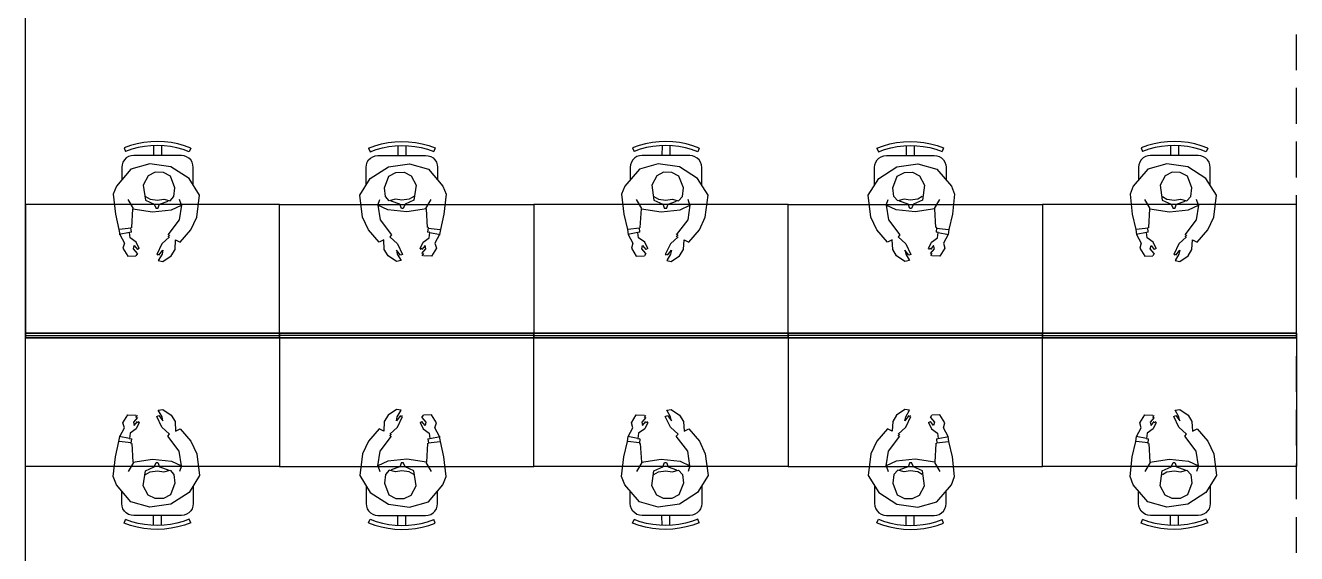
# Model space of a CAD drawing. Extents: x 0 to 23.4, y 0 to 16.5.
# Drawn here: x 5.708 to 7.807, y 10.83 to 11.703 of the extents above; entities that cross this region are included whole.
import ezdxf

# ---------------------------------------------------------------- set-up
doc = ezdxf.new("R2010")
doc.units = 0
doc.layers.get('0').update_dxf_attribs({"linetype": 'CONTINUOUS'})

msp = doc.modelspace()

# ---------------------------------------------------------------- linework, layer by layer
at = {"color": 0}
for points in [[(5.70779, 8.46924), (5.70779, 13.0227)], [(7.80746, 11.6288), (7.80746, 11.6878)], [(7.80746, 11.5402), (7.80746, 11.5992)], [(5.98101, 11.4998), (5.97043, 11.5037), (5.95953, 11.5067), (5.94846, 11.509), (5.93728, 11.5103), (5.926, 11.5108), (5.91471, 11.5105), (5.90349, 11.5093), (5.89242, 11.5072), (5.88151, 11.5043), (5.87082, 11.5006)], [(6.27447, 11.4998), (6.28504, 11.5037), (6.29596, 11.5067), (6.30701, 11.509), (6.31819, 11.5103), (6.32949, 11.5108), (6.34076, 11.5105), (6.352, 11.5093), (6.36307, 11.5072), (6.37397, 11.5043), (6.38465, 11.5006)], [(6.82086, 11.4998), (6.81028, 11.5037), (6.79937, 11.5067), (6.78831, 11.509), (6.77713, 11.5103), (6.76585, 11.5108), (6.75456, 11.5105), (6.74333, 11.5093), (6.73226, 11.5072), (6.72136, 11.5043), (6.71067, 11.5006)], [(7.11431, 11.4998), (7.12489, 11.5037), (7.13579, 11.5067), (7.14686, 11.509), (7.15804, 11.5103), (7.16932, 11.5108), (7.18061, 11.5105), (7.19185, 11.5093), (7.2029, 11.5072), (7.21382, 11.5043), (7.2245, 11.5006)], [(7.66069, 11.4998), (7.65013, 11.5037), (7.63926, 11.5067), (7.62819, 11.509), (7.61697, 11.5103), (7.60568, 11.5108), (7.5944, 11.5105), (7.58322, 11.5093), (7.5721, 11.5072), (7.56119, 11.5043), (7.55057, 11.5006)], [(7.80746, 11.4516), (7.80746, 11.5106)], [(5.88667, 11.4878), (5.88226, 11.4874), (5.8781, 11.4859), (5.87435, 11.4836), (5.87125, 11.4805), (5.86887, 11.4767), (5.8674, 11.4725), (5.86692, 11.4682)], [(5.87082, 11.5006), (5.87332, 11.4945)], [(5.97851, 11.4938), (5.96843, 11.4974), (5.95801, 11.5004), (5.94749, 11.5025), (5.93674, 11.5038), (5.926, 11.5043), (5.91521, 11.5039), (5.90451, 11.5028), (5.89388, 11.5008), (5.88346, 11.498), (5.87332, 11.4945)], [(5.96539, 11.4877), (5.88667, 11.4878)], [(5.91943, 11.5043), (5.91938, 11.4877)], [(5.93257, 11.5042), (5.93251, 11.4877)], [(5.98503, 11.4679), (5.98454, 11.4723), (5.98307, 11.4765), (5.98074, 11.4803), (5.97765, 11.4833), (5.9739, 11.4857), (5.96978, 11.4871), (5.96539, 11.4877)], [(5.98101, 11.4998), (5.97851, 11.4938)], [(6.27046, 11.4679), (6.27094, 11.4723), (6.2724, 11.4765), (6.27474, 11.4803), (6.27783, 11.4833), (6.28157, 11.4857), (6.28569, 11.4871), (6.2901, 11.4877)], [(6.27447, 11.4998), (6.27696, 11.4938)], [(6.27696, 11.4938), (6.28706, 11.4974), (6.29747, 11.5004), (6.308, 11.5025), (6.31874, 11.5038), (6.32949, 11.5043), (6.34028, 11.5039), (6.35097, 11.5028), (6.3616, 11.5008), (6.37201, 11.498), (6.38217, 11.4945)], [(6.2901, 11.4877), (6.36882, 11.4878)], [(6.32292, 11.5042), (6.32297, 11.4877)], [(6.33604, 11.5043), (6.3361, 11.4877)], [(6.36882, 11.4878), (6.37321, 11.4874), (6.37739, 11.4859), (6.38113, 11.4836), (6.38422, 11.4805), (6.38661, 11.4767), (6.38807, 11.4725), (6.38857, 11.4682)], [(6.38465, 11.5006), (6.38217, 11.4945)], [(6.72651, 11.4878), (6.72211, 11.4874), (6.71793, 11.4859), (6.71419, 11.4836), (6.7111, 11.4805), (6.70871, 11.4767), (6.70725, 11.4725), (6.70676, 11.4682)], [(6.71067, 11.5006), (6.71317, 11.4945)], [(6.81836, 11.4938), (6.80826, 11.4974), (6.79785, 11.5004), (6.78733, 11.5025), (6.77658, 11.5038), (6.76585, 11.5043), (6.75504, 11.5039), (6.74436, 11.5028), (6.73372, 11.5008), (6.72331, 11.498), (6.71317, 11.4945)], [(6.80524, 11.4877), (6.72651, 11.4878)], [(6.75928, 11.5043), (6.75922, 11.4877)], [(6.7724, 11.5042), (6.77235, 11.4877)], [(6.82487, 11.4679), (6.82438, 11.4723), (6.82292, 11.4765), (6.82058, 11.4803), (6.81749, 11.4833), (6.81375, 11.4857), (6.80963, 11.4871), (6.80524, 11.4877)], [(6.82086, 11.4998), (6.81836, 11.4938)], [(7.11029, 11.4679), (7.11079, 11.4723), (7.11225, 11.4765), (7.11458, 11.4803), (7.11768, 11.4833), (7.12142, 11.4857), (7.12554, 11.4871), (7.12993, 11.4877)], [(7.11431, 11.4998), (7.11681, 11.4938)], [(7.11681, 11.4938), (7.1269, 11.4974), (7.13732, 11.5004), (7.14789, 11.5025), (7.15858, 11.5038), (7.16932, 11.5043), (7.18012, 11.5039), (7.19081, 11.5028), (7.20144, 11.5008), (7.21186, 11.498), (7.222, 11.4945)], [(7.12993, 11.4877), (7.20865, 11.4878)], [(7.16276, 11.5042), (7.16282, 11.4877)], [(7.17589, 11.5043), (7.17594, 11.4877)], [(7.20865, 11.4878), (7.21306, 11.4874), (7.21724, 11.4859), (7.22097, 11.4836), (7.22407, 11.4805), (7.22646, 11.4767), (7.22792, 11.4725), (7.2284, 11.4682)], [(7.2245, 11.5006), (7.222, 11.4945)], [(7.56635, 11.4878), (7.56196, 11.4874), (7.55778, 11.4859), (7.55404, 11.4836), (7.55094, 11.4805), (7.54861, 11.4767), (7.54715, 11.4725), (7.5466, 11.4682)], [(7.55057, 11.5006), (7.553, 11.4945)], [(7.65826, 11.4938), (7.64811, 11.4974), (7.63775, 11.5004), (7.62717, 11.5025), (7.61649, 11.5038), (7.60568, 11.5043), (7.59489, 11.5039), (7.58421, 11.5028), (7.57363, 11.5008), (7.56315, 11.498), (7.553, 11.4945)], [(7.64507, 11.4877), (7.56635, 11.4878)], [(7.59913, 11.5043), (7.59907, 11.4877)], [(7.61225, 11.5042), (7.61219, 11.4877)], [(7.66471, 11.4679), (7.66422, 11.4723), (7.66282, 11.4765), (7.66043, 11.4803), (7.65733, 11.4833), (7.6536, 11.4857), (7.64947, 11.4871), (7.64507, 11.4877)], [(7.66069, 11.4998), (7.65826, 11.4938)], [(5.88194, 11.4652), (5.85801, 11.4372)], [(5.86692, 11.4682), (5.86686, 11.4476)], [(5.91319, 11.4738), (5.88194, 11.4652)], [(5.94819, 11.469), (5.91319, 11.4738)], [(5.97814, 11.4499), (5.94819, 11.469)], [(5.98497, 11.439), (5.98503, 11.4679)], [(6.27051, 11.439), (6.27046, 11.4679)], [(6.27735, 11.4499), (6.30729, 11.469)], [(6.30729, 11.469), (6.34229, 11.4738)], [(6.34229, 11.4738), (6.37354, 11.4652)], [(6.37354, 11.4652), (6.39746, 11.4372)], [(6.38857, 11.4682), (6.38861, 11.4476)], [(6.72185, 11.4652), (6.69786, 11.4372)], [(6.70676, 11.4682), (6.70671, 11.4476)], [(6.75304, 11.4738), (6.72185, 11.4652)], [(6.78803, 11.469), (6.75304, 11.4738)], [(6.81799, 11.4499), (6.78803, 11.469)], [(6.82482, 11.439), (6.82487, 11.4679)], [(7.11035, 11.439), (7.11029, 11.4679)], [(7.11719, 11.4499), (7.14714, 11.469)], [(7.14714, 11.469), (7.18212, 11.4738)], [(7.18212, 11.4738), (7.21337, 11.4652)], [(7.21337, 11.4652), (7.23731, 11.4372)], [(7.2284, 11.4682), (7.22846, 11.4476)], [(7.56168, 11.4652), (7.53771, 11.4372)], [(7.5466, 11.4682), (7.54656, 11.4476)], [(7.59289, 11.4738), (7.56168, 11.4652)], [(7.62787, 11.469), (7.59289, 11.4738)], [(7.65782, 11.4499), (7.62787, 11.469)], [(7.66465, 11.439), (7.66471, 11.4679)], [(5.91075, 11.4542), (5.9024, 11.4388)], [(5.92215, 11.4599), (5.91075, 11.4542)], [(5.9356, 11.4598), (5.92215, 11.4599)], [(5.94749, 11.4536), (5.9356, 11.4598)], [(5.95469, 11.4345), (5.94749, 11.4536)], [(5.99556, 11.422), (5.97814, 11.4499)], [(6.25993, 11.422), (6.27735, 11.4499)], [(6.30078, 11.4345), (6.308, 11.4536)], [(6.308, 11.4536), (6.31988, 11.4598)], [(6.31988, 11.4598), (6.33333, 11.4599)], [(6.33333, 11.4599), (6.34472, 11.4542)], [(6.34472, 11.4542), (6.35308, 11.4388)], [(6.7506, 11.4542), (6.74224, 11.4388)], [(6.76199, 11.4599), (6.7506, 11.4542)], [(6.77544, 11.4598), (6.76199, 11.4599)], [(6.78733, 11.4536), (6.77544, 11.4598)], [(6.79454, 11.4345), (6.78733, 11.4536)], [(6.83539, 11.422), (6.81799, 11.4499)], [(7.09978, 11.422), (7.11719, 11.4499)], [(7.14068, 11.4345), (7.14785, 11.4536)], [(7.14785, 11.4536), (7.15972, 11.4598)], [(7.15972, 11.4598), (7.17318, 11.4599)], [(7.17318, 11.4599), (7.18457, 11.4542)], [(7.18457, 11.4542), (7.19293, 11.4388)], [(7.59044, 11.4542), (7.58214, 11.4388)], [(7.60183, 11.4599), (7.59044, 11.4542)], [(7.61529, 11.4598), (7.60183, 11.4599)], [(7.62717, 11.4536), (7.61529, 11.4598)], [(7.63439, 11.4345), (7.62717, 11.4536)], [(7.67529, 11.422), (7.65782, 11.4499)], [(5.85801, 11.4372), (5.85275, 11.4236)], [(5.85275, 11.4236), (5.85633, 11.3909)], [(5.9024, 11.4388), (5.90597, 11.4139)], [(5.95307, 11.4199), (5.95469, 11.4345)], [(6.3024, 11.4199), (6.30078, 11.4345)], [(6.35308, 11.4388), (6.3495, 11.4139)], [(6.39746, 11.4372), (6.40272, 11.4236)], [(6.40272, 11.4236), (6.39914, 11.3909)], [(6.69786, 11.4372), (6.6926, 11.4236)], [(6.6926, 11.4236), (6.69618, 11.3909)], [(6.74224, 11.4388), (6.74582, 11.4139)], [(6.79292, 11.4199), (6.79454, 11.4345)], [(7.14225, 11.4199), (7.14068, 11.4345)], [(7.19293, 11.4388), (7.18935, 11.4139)], [(7.23731, 11.4372), (7.24262, 11.4236)], [(7.24262, 11.4236), (7.23899, 11.3909)], [(7.53771, 11.4372), (7.53244, 11.4236)], [(7.53244, 11.4236), (7.53603, 11.3909)], [(7.58214, 11.4388), (7.58567, 11.4139)], [(7.63276, 11.4199), (7.63439, 11.4345)], [(6.12771, 11.407), (5.70779, 11.407)], [(5.70779, 11.407), (5.70779, 11.1904)], [(5.88607, 11.4), (5.87733, 11.4148)], [(5.90597, 11.4139), (5.92063, 11.4071)], [(5.90603, 11.4199), (5.91363, 11.4158)], [(5.91363, 11.4158), (5.92594, 11.4141)], [(5.92063, 11.4071), (5.92383, 11.4001)], [(5.92594, 11.4141), (5.93619, 11.4154)], [(5.92665, 11.4004), (5.92936, 11.4074)], [(5.92936, 11.4074), (5.94358, 11.4125)], [(5.93619, 11.4154), (5.94661, 11.4128)], [(5.94661, 11.4128), (5.95307, 11.4199)], [(5.94933, 11.3981), (5.96556, 11.4058)], [(5.96556, 11.4058), (5.96197, 11.3814)], [(5.96556, 11.4058), (5.9624, 11.415)], [(5.99089, 11.3858), (5.99556, 11.422)], [(6.12771, 11.1904), (6.12771, 11.407)], [(6.12771, 11.407), (6.54769, 11.407)], [(6.12771, 11.1904), (6.12771, 11.407)], [(6.2646, 11.3858), (6.25993, 11.422)], [(6.28993, 11.4058), (6.29308, 11.415)], [(6.28993, 11.4058), (6.29351, 11.3814)], [(6.30615, 11.3981), (6.28993, 11.4058)], [(6.30886, 11.4128), (6.3024, 11.4199)], [(6.31928, 11.4154), (6.30886, 11.4128)], [(6.32611, 11.4074), (6.3119, 11.4125)], [(6.32954, 11.4141), (6.31928, 11.4154)], [(6.32878, 11.4004), (6.32611, 11.4074)], [(6.34185, 11.4158), (6.32954, 11.4141)], [(6.33485, 11.4071), (6.33165, 11.4001)], [(6.3495, 11.4139), (6.33485, 11.4071)], [(6.34944, 11.4199), (6.34185, 11.4158)], [(6.36942, 11.4), (6.37815, 11.4148)], [(6.54769, 11.407), (6.54769, 11.1904)], [(6.96761, 11.407), (6.54769, 11.407)], [(6.54769, 11.407), (6.54769, 11.1904)], [(6.72592, 11.4), (6.71718, 11.4148)], [(6.74582, 11.4139), (6.76047, 11.4071)], [(6.74588, 11.4199), (6.75347, 11.4158)], [(6.75347, 11.4158), (6.76579, 11.4141)], [(6.76047, 11.4071), (6.76367, 11.4001)], [(6.76579, 11.4141), (6.77604, 11.4154)], [(6.76654, 11.4004), (6.76921, 11.4074)], [(6.76921, 11.4074), (6.78342, 11.4125)], [(6.77604, 11.4154), (6.78646, 11.4128)], [(6.78646, 11.4128), (6.79292, 11.4199)], [(6.78917, 11.3981), (6.80539, 11.4058)], [(6.80539, 11.4058), (6.80181, 11.3814)], [(6.80539, 11.4058), (6.80225, 11.415)], [(6.83074, 11.3858), (6.83539, 11.422)], [(6.96761, 11.1904), (6.96761, 11.407)], [(6.96761, 11.407), (7.38753, 11.407)], [(6.96761, 11.1904), (6.96761, 11.407)], [(7.10449, 11.3858), (7.09978, 11.422)], [(7.12978, 11.4058), (7.13292, 11.415)], [(7.12978, 11.4058), (7.13336, 11.3814)], [(7.146, 11.3981), (7.12978, 11.4058)], [(7.14871, 11.4128), (7.14225, 11.4199)], [(7.15912, 11.4154), (7.14871, 11.4128)], [(7.16596, 11.4074), (7.15175, 11.4125)], [(7.16938, 11.4141), (7.15912, 11.4154)], [(7.16868, 11.4004), (7.16596, 11.4074)], [(7.18169, 11.4158), (7.16938, 11.4141)], [(7.17469, 11.4071), (7.1715, 11.4001)], [(7.18935, 11.4139), (7.17469, 11.4071)], [(7.18929, 11.4199), (7.18169, 11.4158)], [(7.20925, 11.4), (7.21799, 11.4148)], [(7.38753, 11.407), (7.38753, 11.1904)], [(7.80746, 11.407), (7.38753, 11.407)], [(7.38753, 11.407), (7.38753, 11.1904)], [(7.56575, 11.4), (7.55701, 11.4148)], [(7.58567, 11.4139), (7.60032, 11.4071)], [(7.58572, 11.4199), (7.59332, 11.4158)], [(7.59332, 11.4158), (7.60562, 11.4141)], [(7.60032, 11.4071), (7.60351, 11.4001)], [(7.60562, 11.4141), (7.61589, 11.4154)], [(7.60639, 11.4004), (7.60906, 11.4074)], [(7.60906, 11.4074), (7.62326, 11.4125)], [(7.61589, 11.4154), (7.62631, 11.4128)], [(7.62631, 11.4128), (7.63276, 11.4199)], [(7.62907, 11.3981), (7.64524, 11.4058)], [(7.64524, 11.4058), (7.64165, 11.3814)], [(7.64524, 11.4058), (7.64208, 11.415)], [(7.67057, 11.3858), (7.67529, 11.422)], [(7.80746, 11.363), (7.80746, 11.422)], [(7.80746, 11.1904), (7.80746, 11.407)], [(5.85633, 11.3909), (5.86219, 11.3657)], [(5.88363, 11.3687), (5.88542, 11.3996)], [(5.88542, 11.3996), (5.91775, 11.3948)], [(5.91775, 11.3948), (5.94933, 11.3981)], [(5.92665, 11.4004), (5.92383, 11.4001)], [(5.96197, 11.3814), (5.94299, 11.3566)], [(5.98118, 11.3649), (5.99089, 11.3858)], [(6.27431, 11.3649), (6.2646, 11.3858)], [(6.29351, 11.3814), (6.3125, 11.3566)], [(6.33768, 11.3948), (6.30615, 11.3981)], [(6.33165, 11.4004), (6.32878, 11.4001)], [(6.37007, 11.3996), (6.33768, 11.3948)], [(6.37185, 11.3687), (6.37007, 11.3996)], [(6.39914, 11.3909), (6.39328, 11.3657)], [(6.69618, 11.3909), (6.70204, 11.3657)], [(6.72347, 11.3687), (6.72526, 11.3996)], [(6.72526, 11.3996), (6.75765, 11.3948)], [(6.75765, 11.3948), (6.78917, 11.3981)], [(6.76654, 11.4004), (6.76367, 11.4001)], [(6.80181, 11.3814), (6.78282, 11.3566)], [(6.82101, 11.3649), (6.83074, 11.3858)], [(7.11415, 11.3649), (7.10449, 11.3858)], [(7.13336, 11.3814), (7.1524, 11.3566)], [(7.17757, 11.3948), (7.146, 11.3981)], [(7.1715, 11.4004), (7.16868, 11.4001)], [(7.2099, 11.3996), (7.17757, 11.3948)], [(7.21169, 11.3687), (7.2099, 11.3996)], [(7.23899, 11.3909), (7.23312, 11.3657)], [(7.53603, 11.3909), (7.54189, 11.3657)], [(7.56332, 11.3687), (7.56511, 11.3996)], [(7.56511, 11.3996), (7.5975, 11.3948)], [(7.5975, 11.3948), (7.62907, 11.3981)], [(7.60639, 11.4004), (7.60351, 11.4001)], [(7.64165, 11.3814), (7.62267, 11.3566)], [(7.66086, 11.3649), (7.67057, 11.3858)], [(5.86219, 11.3657), (5.8635, 11.3574)], [(5.88238, 11.3679), (5.86268, 11.3656)], [(5.87961, 11.3606), (5.86285, 11.357)], [(5.88286, 11.3609), (5.87961, 11.3606)], [(5.88081, 11.3518), (5.87961, 11.3606)], [(5.88363, 11.3687), (5.882, 11.3685)], [(5.88286, 11.3609), (5.882, 11.3685)], [(5.96349, 11.3445), (5.98118, 11.3649)], [(6.29199, 11.3445), (6.27431, 11.3649)], [(6.37349, 11.3687), (6.37185, 11.3685)], [(6.37261, 11.3609), (6.37349, 11.3685)], [(6.37587, 11.3609), (6.37261, 11.3606)], [(6.3731, 11.3679), (6.39279, 11.3656)], [(6.37468, 11.3518), (6.37587, 11.3606)], [(6.37587, 11.3606), (6.39264, 11.357)], [(6.39328, 11.3657), (6.39199, 11.3574)], [(6.70204, 11.3657), (6.70335, 11.3574)], [(6.72222, 11.3679), (6.70258, 11.3656)], [(6.71946, 11.3606), (6.70269, 11.357)], [(6.72271, 11.3609), (6.71946, 11.3606)], [(6.72065, 11.3518), (6.71946, 11.3606)], [(6.72347, 11.3687), (6.72185, 11.3685)], [(6.72271, 11.3609), (6.72185, 11.3685)], [(6.80339, 11.3445), (6.82101, 11.3649)], [(7.13183, 11.3445), (7.11415, 11.3649)], [(7.21332, 11.3687), (7.21169, 11.3685)], [(7.21246, 11.3609), (7.21332, 11.3685)], [(7.21571, 11.3609), (7.21246, 11.3606)], [(7.21294, 11.3679), (7.23264, 11.3656)], [(7.21451, 11.3518), (7.21571, 11.3606)], [(7.21571, 11.3606), (7.23247, 11.357)], [(7.23312, 11.3657), (7.23182, 11.3574)], [(7.54189, 11.3657), (7.54318, 11.3574)], [(7.56207, 11.3679), (7.54243, 11.3656)], [(7.55931, 11.3606), (7.54258, 11.357)], [(7.56256, 11.3609), (7.55931, 11.3606)], [(7.56049, 11.3518), (7.55931, 11.3606)], [(7.56332, 11.3687), (7.56168, 11.3685)], [(7.56256, 11.3609), (7.56168, 11.3685)], [(7.64324, 11.3445), (7.66086, 11.3649)], [(5.8635, 11.3574), (5.87125, 11.3429)], [(5.87125, 11.3429), (5.86882, 11.3345)], [(5.89085, 11.3448), (5.88081, 11.3518)], [(5.88612, 11.3337), (5.88743, 11.3392)], [(5.88743, 11.3392), (5.89279, 11.3326)], [(5.89578, 11.334), (5.89085, 11.3448)], [(5.93317, 11.3419), (5.92486, 11.3242)], [(5.9459, 11.3533), (5.93317, 11.3419)], [(5.9459, 11.3566), (5.94299, 11.3533)], [(5.95492, 11.3326), (5.95589, 11.3483)], [(5.95589, 11.3483), (5.96349, 11.3445)], [(6.29958, 11.3483), (6.29199, 11.3445)], [(6.30051, 11.3326), (6.29958, 11.3483)], [(6.3125, 11.3566), (6.30957, 11.3533)], [(6.30957, 11.3533), (6.32232, 11.3419)], [(6.32232, 11.3419), (6.33062, 11.3242)], [(6.35969, 11.334), (6.36464, 11.3448)], [(6.36806, 11.3392), (6.36268, 11.3326)], [(6.36464, 11.3448), (6.37468, 11.3518)], [(6.36936, 11.3337), (6.36806, 11.3392)], [(6.39199, 11.3574), (6.38417, 11.3429)], [(6.38417, 11.3429), (6.38667, 11.3345)], [(6.70335, 11.3574), (6.71115, 11.3429)], [(6.71115, 11.3429), (6.70865, 11.3345)], [(6.73068, 11.3448), (6.72065, 11.3518)], [(6.72597, 11.3337), (6.72726, 11.3392)], [(6.72726, 11.3392), (6.73264, 11.3326)], [(6.73562, 11.334), (6.73068, 11.3448)], [(6.77306, 11.3419), (6.76471, 11.3242)], [(6.78575, 11.3533), (6.77306, 11.3419)], [(6.78575, 11.3566), (6.78282, 11.3533)], [(6.79482, 11.3326), (6.79574, 11.3483)], [(6.79574, 11.3483), (6.80339, 11.3445)], [(7.13943, 11.3483), (7.13183, 11.3445)], [(7.1404, 11.3326), (7.13943, 11.3483)], [(7.1524, 11.3566), (7.14942, 11.3533)], [(7.14942, 11.3533), (7.16217, 11.3419)], [(7.16217, 11.3419), (7.17046, 11.3242)], [(7.19954, 11.334), (7.20449, 11.3448)], [(7.2079, 11.3392), (7.20253, 11.3326)], [(7.20449, 11.3448), (7.21451, 11.3518)], [(7.20921, 11.3337), (7.2079, 11.3392)], [(7.23182, 11.3574), (7.22407, 11.3429)], [(7.22407, 11.3429), (7.22651, 11.3345)], [(7.54318, 11.3574), (7.551, 11.3429)], [(7.551, 11.3429), (7.5485, 11.3345)], [(7.57053, 11.3448), (7.56049, 11.3518)], [(7.56581, 11.3337), (7.56711, 11.3392)], [(7.56711, 11.3392), (7.57249, 11.3326)], [(7.57553, 11.334), (7.57053, 11.3448)], [(7.6129, 11.3419), (7.60454, 11.3242)], [(7.6256, 11.3533), (7.6129, 11.3419)], [(7.6256, 11.3566), (7.62267, 11.3533)], [(7.63465, 11.3326), (7.63564, 11.3483)], [(7.63564, 11.3483), (7.64324, 11.3445)], [(5.86882, 11.3345), (5.87696, 11.3214)], [(5.87696, 11.3214), (5.89035, 11.3221)], [(5.89279, 11.3257), (5.88612, 11.3337)], [(5.89279, 11.3257), (5.89035, 11.3221)], [(5.89578, 11.334), (5.89279, 11.3326)], [(5.92828, 11.3242), (5.92486, 11.3229)], [(5.93349, 11.3248), (5.92731, 11.3141)], [(5.92828, 11.3229), (5.935, 11.3314)], [(5.935, 11.3314), (5.93349, 11.3248)], [(5.93479, 11.3128), (5.94857, 11.3218)], [(5.94857, 11.3218), (5.95492, 11.3326)], [(6.30692, 11.3218), (6.30051, 11.3326)], [(6.32069, 11.3128), (6.30692, 11.3218)], [(6.32047, 11.3314), (6.322, 11.3248)], [(6.32721, 11.3229), (6.32047, 11.3314)], [(6.322, 11.3248), (6.32818, 11.3141)], [(6.33062, 11.3242), (6.32721, 11.3229)], [(6.36268, 11.334), (6.35969, 11.3326)], [(6.36268, 11.3257), (6.36936, 11.3337)], [(6.36513, 11.3257), (6.36268, 11.3221)], [(6.37853, 11.3214), (6.36513, 11.3221)], [(6.38667, 11.3345), (6.37853, 11.3214)], [(6.70865, 11.3345), (6.71679, 11.3214)], [(6.71679, 11.3214), (6.73019, 11.3221)], [(6.73264, 11.3257), (6.72597, 11.3337)], [(6.73264, 11.3257), (6.73019, 11.3221)], [(6.73562, 11.334), (6.73264, 11.3326)], [(6.76812, 11.3242), (6.76471, 11.3229)], [(6.77333, 11.3248), (6.76714, 11.3141)], [(6.76812, 11.3229), (6.77485, 11.3314)], [(6.77485, 11.3314), (6.77333, 11.3248)], [(6.77463, 11.3128), (6.78842, 11.3218)], [(6.78842, 11.3218), (6.79482, 11.3326)], [(7.14675, 11.3218), (7.1404, 11.3326)], [(7.16054, 11.3128), (7.14675, 11.3218)], [(7.16032, 11.3314), (7.16183, 11.3248)], [(7.16704, 11.3229), (7.16032, 11.3314)], [(7.16183, 11.3248), (7.16803, 11.3141)], [(7.17046, 11.3242), (7.16704, 11.3229)], [(7.20253, 11.334), (7.19954, 11.3326)], [(7.20253, 11.3257), (7.20921, 11.3337)], [(7.20497, 11.3257), (7.20253, 11.3221)], [(7.21838, 11.3214), (7.20497, 11.3221)], [(7.22651, 11.3345), (7.21838, 11.3214)], [(7.5485, 11.3345), (7.55664, 11.3214)], [(7.55664, 11.3214), (7.57004, 11.3221)], [(7.57249, 11.3257), (7.56581, 11.3337)], [(7.57249, 11.3257), (7.57004, 11.3221)], [(7.57553, 11.334), (7.57249, 11.3326)], [(7.60796, 11.3242), (7.60454, 11.3229)], [(7.61317, 11.3248), (7.60699, 11.3141)], [(7.60796, 11.3229), (7.61469, 11.3314)], [(7.61469, 11.3314), (7.61317, 11.3248)], [(7.61447, 11.3128), (7.62825, 11.3218)], [(7.62825, 11.3218), (7.63465, 11.3326)], [(7.80746, 11.2744), (7.80746, 11.3335)], [(5.92731, 11.3141), (5.93479, 11.3128)], [(6.32818, 11.3141), (6.32069, 11.3128)], [(6.76714, 11.3141), (6.77463, 11.3128)], [(7.16803, 11.3141), (7.16054, 11.3128)], [(7.60699, 11.3141), (7.61447, 11.3128)], [(7.80746, 11.1859), (7.80746, 11.2449)], [(6.12771, 11.1944), (6.12771, 11.1904)], [(6.12771, 11.1944), (6.12771, 11.1904)], [(6.96761, 11.1944), (6.96761, 11.1904)], [(6.96761, 11.1944), (6.96761, 11.1904)], [(7.80746, 11.1944), (7.80746, 11.1904)], [(5.70779, 11.1904), (6.12771, 11.1904)], [(5.70779, 10.9739), (5.70779, 11.1904)], [(5.70779, 11.1904), (6.12771, 11.1904)], [(6.54769, 11.1904), (6.12771, 11.1904)], [(6.12771, 11.1904), (6.12771, 10.9739)], [(6.12771, 11.1865), (6.12771, 11.1904)], [(6.54769, 11.1904), (6.12771, 11.1904)], [(6.12771, 11.1904), (6.12771, 10.9739)], [(6.12771, 11.1865), (6.12771, 11.1904)], [(6.54769, 10.9739), (6.54769, 11.1904)], [(6.54769, 11.1904), (6.96761, 11.1904)], [(6.54769, 10.9739), (6.54769, 11.1904)], [(6.54769, 11.1904), (6.96761, 11.1904)], [(6.96761, 11.1904), (6.96761, 10.9739)], [(6.96761, 11.1865), (6.96761, 11.1904)], [(7.38753, 11.1904), (6.96761, 11.1904)], [(7.38753, 11.1904), (6.96761, 11.1904)], [(6.96761, 11.1904), (6.96761, 10.9739)], [(6.96761, 11.1865), (6.96761, 11.1904)], [(7.38753, 10.9739), (7.38753, 11.1904)], [(7.38753, 11.1904), (7.80746, 11.1904)], [(7.38753, 10.9739), (7.38753, 11.1904)], [(7.38753, 11.1904), (7.80746, 11.1904)], [(7.80746, 11.1904), (7.80746, 10.9739)], [(7.80746, 11.1865), (7.80746, 11.1904)], [(7.80746, 11.0973), (7.80746, 11.1563)], [(5.92731, 11.0668), (5.93479, 11.068)], [(5.93349, 11.056), (5.92731, 11.0668)], [(5.93479, 11.068), (5.94857, 11.059)], [(6.32069, 11.068), (6.30692, 11.059)], [(6.32818, 11.0668), (6.32069, 11.068)], [(6.322, 11.056), (6.32818, 11.0668)], [(6.76714, 11.0668), (6.77463, 11.068)], [(6.77333, 11.056), (6.76714, 11.0668)], [(6.77463, 11.068), (6.78842, 11.059)], [(7.16054, 11.068), (7.14675, 11.059)], [(7.16803, 11.0668), (7.16054, 11.068)], [(7.16183, 11.056), (7.16803, 11.0668)], [(7.60699, 11.0668), (7.61447, 11.068)], [(7.61317, 11.056), (7.60699, 11.0668)], [(7.61447, 11.068), (7.62825, 11.059)], [(7.80746, 11.0087), (7.80746, 11.0678)], [(5.86882, 11.0464), (5.87696, 11.0594)], [(5.87125, 11.038), (5.86882, 11.0464)], [(5.87696, 11.0594), (5.89035, 11.0588)], [(5.89279, 11.0551), (5.88612, 11.0472)], [(5.88612, 11.0472), (5.88743, 11.0417)], [(5.88743, 11.0417), (5.89279, 11.0482)], [(5.89035, 11.0551), (5.89279, 11.0588)], [(5.89578, 11.0468), (5.89085, 11.0361)], [(5.89279, 11.0468), (5.89578, 11.0482)], [(5.92486, 11.0567), (5.92828, 11.058)], [(5.93317, 11.039), (5.92486, 11.0567)], [(5.92828, 11.058), (5.935, 11.0494)], [(5.935, 11.0494), (5.93349, 11.056)], [(5.94857, 11.059), (5.95492, 11.0482)], [(5.95492, 11.0482), (5.95589, 11.0326)], [(6.30051, 11.0482), (6.29958, 11.0326)], [(6.30692, 11.059), (6.30051, 11.0482)], [(6.32721, 11.058), (6.32047, 11.0494)], [(6.32047, 11.0494), (6.322, 11.056)], [(6.32232, 11.039), (6.33062, 11.0567)], [(6.32721, 11.0567), (6.33062, 11.058)], [(6.35969, 11.0468), (6.36268, 11.0482)], [(6.35969, 11.0468), (6.36464, 11.0361)], [(6.36268, 11.0551), (6.36513, 11.0588)], [(6.36268, 11.0551), (6.36936, 11.0472)], [(6.36806, 11.0417), (6.36268, 11.0482)], [(6.37853, 11.0594), (6.36513, 11.0588)], [(6.36936, 11.0472), (6.36806, 11.0417)], [(6.38667, 11.0464), (6.37853, 11.0594)], [(6.38417, 11.038), (6.38667, 11.0464)], [(6.70865, 11.0464), (6.71679, 11.0594)], [(6.71115, 11.038), (6.70865, 11.0464)], [(6.71679, 11.0594), (6.73019, 11.0588)], [(6.73264, 11.0551), (6.72597, 11.0472)], [(6.72597, 11.0472), (6.72726, 11.0417)], [(6.72726, 11.0417), (6.73264, 11.0482)], [(6.73019, 11.0551), (6.73264, 11.0588)], [(6.73562, 11.0468), (6.73068, 11.0361)], [(6.73264, 11.0468), (6.73562, 11.0482)], [(6.76471, 11.0567), (6.76812, 11.058)], [(6.77306, 11.039), (6.76471, 11.0567)], [(6.76812, 11.058), (6.77485, 11.0494)], [(6.77485, 11.0494), (6.77333, 11.056)], [(6.78842, 11.059), (6.79482, 11.0482)], [(6.79482, 11.0482), (6.79574, 11.0326)], [(7.1404, 11.0482), (7.13943, 11.0326)], [(7.14675, 11.059), (7.1404, 11.0482)], [(7.16704, 11.058), (7.16032, 11.0494)], [(7.16032, 11.0494), (7.16183, 11.056)], [(7.16217, 11.039), (7.17046, 11.0567)], [(7.16704, 11.0567), (7.17046, 11.058)], [(7.19954, 11.0468), (7.20253, 11.0482)], [(7.19954, 11.0468), (7.20449, 11.0361)], [(7.20253, 11.0551), (7.20497, 11.0588)], [(7.20253, 11.0551), (7.20921, 11.0472)], [(7.2079, 11.0417), (7.20253, 11.0482)], [(7.21838, 11.0594), (7.20497, 11.0588)], [(7.20921, 11.0472), (7.2079, 11.0417)], [(7.22651, 11.0464), (7.21838, 11.0594)], [(7.22407, 11.038), (7.22651, 11.0464)], [(7.5485, 11.0464), (7.55664, 11.0594)], [(7.551, 11.038), (7.5485, 11.0464)], [(7.55664, 11.0594), (7.57004, 11.0588)], [(7.57249, 11.0551), (7.56581, 11.0472)], [(7.56581, 11.0472), (7.56711, 11.0417)], [(7.56711, 11.0417), (7.57249, 11.0482)], [(7.57004, 11.0551), (7.57249, 11.0588)], [(7.57553, 11.0468), (7.57053, 11.0361)], [(7.57249, 11.0468), (7.57553, 11.0482)], [(7.60454, 11.0567), (7.60796, 11.058)], [(7.6129, 11.039), (7.60454, 11.0567)], [(7.60796, 11.058), (7.61469, 11.0494)], [(7.61469, 11.0494), (7.61317, 11.056)], [(7.62825, 11.059), (7.63465, 11.0482)], [(7.63465, 11.0482), (7.63564, 11.0326)], [(5.86219, 11.0151), (5.8635, 11.0234)], [(5.87961, 11.0202), (5.86285, 11.0238)], [(5.8635, 11.0234), (5.87125, 11.038)], [(5.88081, 11.029), (5.87961, 11.0202)], [(5.89085, 11.0361), (5.88081, 11.029)], [(5.9459, 11.0276), (5.93317, 11.039)], [(5.94293, 11.0242), (5.9459, 11.0276)], [(5.96197, 10.9995), (5.94293, 11.0242)], [(5.95589, 11.0326), (5.96349, 11.0364)], [(5.96349, 11.0364), (5.98118, 11.0159)], [(6.29199, 11.0364), (6.27431, 11.0159)], [(6.29958, 11.0326), (6.29199, 11.0364)], [(6.29351, 10.9995), (6.3125, 11.0242)], [(6.30957, 11.0276), (6.32232, 11.039)], [(6.30957, 11.0242), (6.3125, 11.0276)], [(6.36464, 11.0361), (6.37468, 11.029)], [(6.37468, 11.029), (6.37587, 11.0202)], [(6.37587, 11.0202), (6.39264, 11.0238)], [(6.39199, 11.0234), (6.38417, 11.038)], [(6.39328, 11.0151), (6.39199, 11.0234)], [(6.70204, 11.0151), (6.70335, 11.0234)], [(6.71946, 11.0202), (6.70269, 11.0238)], [(6.70335, 11.0234), (6.71115, 11.038)], [(6.72065, 11.029), (6.71946, 11.0202)], [(6.73068, 11.0361), (6.72065, 11.029)], [(6.78575, 11.0276), (6.77306, 11.039)], [(6.78282, 11.0242), (6.78575, 11.0276)], [(6.80181, 10.9995), (6.78282, 11.0242)], [(6.79574, 11.0326), (6.80339, 11.0364)], [(6.80339, 11.0364), (6.82101, 11.0159)], [(7.13183, 11.0364), (7.11415, 11.0159)], [(7.13943, 11.0326), (7.13183, 11.0364)], [(7.13336, 10.9995), (7.1524, 11.0242)], [(7.14942, 11.0276), (7.16217, 11.039)], [(7.14942, 11.0242), (7.1524, 11.0276)], [(7.20449, 11.0361), (7.21451, 11.029)], [(7.21451, 11.029), (7.21571, 11.0202)], [(7.21571, 11.0202), (7.23247, 11.0238)], [(7.23182, 11.0234), (7.22407, 11.038)], [(7.23312, 11.0151), (7.23182, 11.0234)], [(7.54189, 11.0151), (7.54318, 11.0234)], [(7.55931, 11.0202), (7.54258, 11.0238)], [(7.54318, 11.0234), (7.551, 11.038)], [(7.56049, 11.029), (7.55931, 11.0202)], [(7.57053, 11.0361), (7.56049, 11.029)], [(7.6256, 11.0276), (7.6129, 11.039)], [(7.62267, 11.0242), (7.6256, 11.0276)], [(7.64165, 10.9995), (7.62267, 11.0242)], [(7.63564, 11.0326), (7.64324, 11.0364)], [(7.64324, 11.0364), (7.66092, 11.0159)], [(5.85633, 10.9899), (5.86219, 11.0151)], [(5.88238, 11.0129), (5.86268, 11.0153)], [(5.87961, 11.0199), (5.88286, 11.0202)], [(5.88286, 11.0199), (5.882, 11.0123)], [(5.882, 11.0122), (5.88363, 11.0123)], [(5.88363, 11.0122), (5.88542, 10.9812)], [(5.98118, 11.0159), (5.99089, 10.9951)], [(6.27431, 11.0159), (6.2646, 10.9951)], [(6.37185, 11.0122), (6.37007, 10.9812)], [(6.37185, 11.0122), (6.37349, 11.0123)], [(6.37261, 11.0199), (6.37587, 11.0202)], [(6.37261, 11.0199), (6.37349, 11.0123)], [(6.3731, 11.0129), (6.39279, 11.0153)], [(6.39914, 10.9899), (6.39328, 11.0151)], [(6.69618, 10.9899), (6.70204, 11.0151)], [(6.72222, 11.0129), (6.70258, 11.0153)], [(6.71946, 11.0199), (6.72271, 11.0202)], [(6.72271, 11.0199), (6.72185, 11.0123)], [(6.72185, 11.0122), (6.72347, 11.0123)], [(6.72347, 11.0122), (6.72526, 10.9812)], [(6.82101, 11.0159), (6.83074, 10.9951)], [(7.11415, 11.0159), (7.10449, 10.9951)], [(7.21169, 11.0122), (7.2099, 10.9812)], [(7.21169, 11.0122), (7.21332, 11.0123)], [(7.21246, 11.0199), (7.21571, 11.0202)], [(7.21246, 11.0199), (7.21332, 11.0123)], [(7.21294, 11.0129), (7.23264, 11.0153)], [(7.23899, 10.9899), (7.23312, 11.0151)], [(7.53603, 10.9899), (7.54189, 11.0151)], [(7.56207, 11.0129), (7.54243, 11.0153)], [(7.55931, 11.0199), (7.56256, 11.0202)], [(7.56256, 11.0199), (7.56168, 11.0123)], [(7.56168, 11.0122), (7.56332, 11.0123)], [(7.56332, 11.0122), (7.56511, 10.9812)], [(7.66092, 11.0159), (7.67057, 10.9951)], [(5.85275, 10.9573), (5.85633, 10.9899)], [(5.88542, 10.9812), (5.91775, 10.9861)], [(5.91775, 10.9861), (5.94933, 10.9828)], [(5.94933, 10.9828), (5.96556, 10.975)], [(5.96556, 10.975), (5.96197, 10.9995)], [(5.99089, 10.9951), (5.99556, 10.9589)], [(6.2646, 10.9951), (6.25993, 10.9589)], [(6.28993, 10.975), (6.29351, 10.9995)], [(6.30615, 10.9828), (6.28993, 10.975)], [(6.33768, 10.9861), (6.30615, 10.9828)], [(6.37007, 10.9812), (6.33768, 10.9861)], [(6.40272, 10.9573), (6.39914, 10.9899)], [(6.6926, 10.9573), (6.69618, 10.9899)], [(6.72526, 10.9812), (6.75765, 10.9861)], [(6.75765, 10.9861), (6.78917, 10.9828)], [(6.78917, 10.9828), (6.80539, 10.975)], [(6.80539, 10.975), (6.80181, 10.9995)], [(6.83074, 10.9951), (6.83539, 10.9589)], [(7.10449, 10.9951), (7.09978, 10.9589)], [(7.12978, 10.975), (7.13336, 10.9995)], [(7.146, 10.9828), (7.12978, 10.975)], [(7.17757, 10.9861), (7.146, 10.9828)], [(7.2099, 10.9812), (7.17757, 10.9861)], [(7.24262, 10.9573), (7.23899, 10.9899)], [(7.53244, 10.9573), (7.53603, 10.9899)], [(7.56511, 10.9812), (7.5975, 10.9861)], [(7.5975, 10.9861), (7.62907, 10.9828)], [(7.62907, 10.9828), (7.64524, 10.975)], [(7.64524, 10.975), (7.64165, 10.9995)], [(7.67057, 10.9951), (7.67529, 10.9589)], [(6.12771, 10.9739), (5.70779, 10.9739)], [(5.88607, 10.9808), (5.87733, 10.966)], [(5.9024, 10.9421), (5.90597, 10.967)], [(5.90597, 10.967), (5.92063, 10.9737)], [(5.90603, 10.961), (5.91363, 10.965)], [(5.91363, 10.965), (5.92594, 10.9667)], [(5.92063, 10.9737), (5.92383, 10.9808)], [(5.92383, 10.9804), (5.92665, 10.9808)], [(5.92594, 10.9667), (5.93619, 10.9654)], [(5.92665, 10.9804), (5.92936, 10.9734)], [(5.92936, 10.9734), (5.94358, 10.9683)], [(5.93619, 10.9654), (5.94661, 10.9681)], [(5.94661, 10.9681), (5.95307, 10.9609)], [(5.95307, 10.9609), (5.95469, 10.9464)], [(5.96556, 10.975), (5.9624, 10.9658)], [(6.12771, 10.9739), (6.54769, 10.9739)], [(6.28993, 10.975), (6.29308, 10.9658)], [(6.3024, 10.9609), (6.30078, 10.9464)], [(6.30886, 10.9681), (6.3024, 10.9609)], [(6.31928, 10.9654), (6.30886, 10.9681)], [(6.32611, 10.9734), (6.3119, 10.9683)], [(6.32954, 10.9667), (6.31928, 10.9654)], [(6.32878, 10.9804), (6.32611, 10.9734)], [(6.32878, 10.9804), (6.33165, 10.9808)], [(6.34185, 10.965), (6.32954, 10.9667)], [(6.33485, 10.9737), (6.33165, 10.9808)], [(6.3495, 10.967), (6.33485, 10.9737)], [(6.34944, 10.961), (6.34185, 10.965)], [(6.35308, 10.9421), (6.3495, 10.967)], [(6.36942, 10.9808), (6.37815, 10.966)], [(6.96761, 10.9739), (6.54769, 10.9739)], [(6.72592, 10.9808), (6.71718, 10.966)], [(6.74224, 10.9421), (6.74582, 10.967)], [(6.74582, 10.967), (6.76047, 10.9737)], [(6.74588, 10.961), (6.75347, 10.965)], [(6.75347, 10.965), (6.76579, 10.9667)], [(6.76047, 10.9737), (6.76367, 10.9808)], [(6.76367, 10.9804), (6.76654, 10.9808)], [(6.76579, 10.9667), (6.77604, 10.9654)], [(6.76654, 10.9804), (6.76921, 10.9734)], [(6.76921, 10.9734), (6.78342, 10.9683)], [(6.77604, 10.9654), (6.78646, 10.9681)], [(6.78646, 10.9681), (6.79292, 10.9609)], [(6.79292, 10.9609), (6.79454, 10.9464)], [(6.80539, 10.975), (6.80225, 10.9658)], [(6.96761, 10.9739), (7.38753, 10.9739)], [(7.12978, 10.975), (7.13292, 10.9658)], [(7.14225, 10.9609), (7.14068, 10.9464)], [(7.14871, 10.9681), (7.14225, 10.9609)], [(7.15912, 10.9654), (7.14871, 10.9681)], [(7.16596, 10.9734), (7.15175, 10.9683)], [(7.16938, 10.9667), (7.15912, 10.9654)], [(7.16868, 10.9804), (7.16596, 10.9734)], [(7.16868, 10.9804), (7.1715, 10.9808)], [(7.18169, 10.965), (7.16938, 10.9667)], [(7.17469, 10.9737), (7.1715, 10.9808)], [(7.18935, 10.967), (7.17469, 10.9737)], [(7.18929, 10.961), (7.18169, 10.965)], [(7.19293, 10.9421), (7.18935, 10.967)], [(7.20925, 10.9808), (7.21799, 10.966)], [(7.80746, 10.9739), (7.38753, 10.9739)], [(7.56575, 10.9808), (7.55701, 10.966)], [(7.58214, 10.9421), (7.58567, 10.967)], [(7.58567, 10.967), (7.60032, 10.9737)], [(7.58572, 10.961), (7.59332, 10.965)], [(7.59332, 10.965), (7.60562, 10.9667)], [(7.60032, 10.9737), (7.60351, 10.9808)], [(7.60351, 10.9804), (7.60639, 10.9808)], [(7.60562, 10.9667), (7.61589, 10.9654)], [(7.60639, 10.9804), (7.60906, 10.9734)], [(7.60906, 10.9734), (7.62326, 10.9683)], [(7.61589, 10.9654), (7.62631, 10.9681)], [(7.62631, 10.9681), (7.63276, 10.9609)], [(7.63276, 10.9609), (7.63439, 10.9464)], [(7.64524, 10.975), (7.64208, 10.9658)], [(7.80746, 10.9201), (7.80746, 10.9792)], [(5.85801, 10.9436), (5.85275, 10.9573)], [(5.88194, 10.9157), (5.85801, 10.9436)], [(5.91075, 10.9267), (5.9024, 10.9421)], [(5.95469, 10.9464), (5.94749, 10.9273)], [(5.99556, 10.9589), (5.97814, 10.9309)], [(5.98497, 10.9419), (5.98503, 10.9129)], [(6.25993, 10.9589), (6.27735, 10.9309)], [(6.27051, 10.9419), (6.27046, 10.9129)], [(6.30078, 10.9464), (6.308, 10.9273)], [(6.34472, 10.9267), (6.35308, 10.9421)], [(6.37354, 10.9157), (6.39746, 10.9436)], [(6.39746, 10.9436), (6.40272, 10.9573)], [(6.69786, 10.9436), (6.6926, 10.9573)], [(6.72185, 10.9157), (6.69786, 10.9436)], [(6.7506, 10.9267), (6.74224, 10.9421)], [(6.79454, 10.9464), (6.78733, 10.9273)], [(6.83539, 10.9589), (6.81799, 10.9309)], [(6.82482, 10.9419), (6.82487, 10.9129)], [(7.09978, 10.9589), (7.11719, 10.9309)], [(7.11035, 10.9419), (7.11029, 10.9129)], [(7.14068, 10.9464), (7.14785, 10.9273)], [(7.18457, 10.9267), (7.19293, 10.9421)], [(7.21337, 10.9157), (7.23731, 10.9436)], [(7.23731, 10.9436), (7.24262, 10.9573)], [(7.53771, 10.9436), (7.53244, 10.9573)], [(7.56168, 10.9157), (7.53771, 10.9436)], [(7.59044, 10.9267), (7.58214, 10.9421)], [(7.63439, 10.9464), (7.62717, 10.9273)], [(7.67529, 10.9589), (7.65782, 10.9309)], [(7.66465, 10.9419), (7.66471, 10.9129)], [(5.86692, 10.9127), (5.86686, 10.9333)], [(5.92215, 10.921), (5.91075, 10.9267)], [(5.9356, 10.921), (5.92215, 10.921)], [(5.94749, 10.9273), (5.9356, 10.921)], [(5.97814, 10.9309), (5.94819, 10.9119)], [(6.27735, 10.9309), (6.30729, 10.9119)], [(6.308, 10.9273), (6.31988, 10.921)], [(6.31988, 10.921), (6.33333, 10.921)], [(6.33333, 10.921), (6.34472, 10.9267)], [(6.38857, 10.9127), (6.38861, 10.9333)], [(6.70676, 10.9127), (6.70671, 10.9333)], [(6.76199, 10.921), (6.7506, 10.9267)], [(6.77544, 10.921), (6.76199, 10.921)], [(6.78733, 10.9273), (6.77544, 10.921)], [(6.81799, 10.9309), (6.78803, 10.9119)], [(7.11719, 10.9309), (7.14714, 10.9119)], [(7.14785, 10.9273), (7.15972, 10.921)], [(7.15972, 10.921), (7.17318, 10.921)], [(7.17318, 10.921), (7.18457, 10.9267)], [(7.2284, 10.9127), (7.22846, 10.9333)], [(7.5466, 10.9127), (7.54656, 10.9333)], [(7.60183, 10.921), (7.59044, 10.9267)], [(7.61529, 10.921), (7.60183, 10.921)], [(7.62717, 10.9273), (7.61529, 10.921)], [(7.65782, 10.9309), (7.62787, 10.9119)], [(5.88667, 10.893), (5.88226, 10.8935), (5.8781, 10.895), (5.87435, 10.8973), (5.87125, 10.9004), (5.86887, 10.9041), (5.8674, 10.9083), (5.86692, 10.9127)], [(5.91319, 10.907), (5.88194, 10.9157)], [(5.94819, 10.9119), (5.91319, 10.907)], [(5.98503, 10.9129), (5.98454, 10.9085), (5.98307, 10.9043), (5.98074, 10.9006), (5.97765, 10.8975), (5.9739, 10.8951), (5.96978, 10.8937), (5.96539, 10.8932)], [(6.27046, 10.9129), (6.27094, 10.9085), (6.2724, 10.9043), (6.27474, 10.9006), (6.27783, 10.8975), (6.28157, 10.8951), (6.28569, 10.8937), (6.2901, 10.8932)], [(6.30729, 10.9119), (6.34229, 10.907)], [(6.34229, 10.907), (6.37354, 10.9157)], [(6.36882, 10.893), (6.37321, 10.8935), (6.37739, 10.895), (6.38113, 10.8973), (6.38422, 10.9004), (6.38661, 10.9041), (6.38807, 10.9083), (6.38857, 10.9127)], [(6.72651, 10.893), (6.72211, 10.8935), (6.71793, 10.895), (6.71419, 10.8973), (6.7111, 10.9004), (6.70871, 10.9041), (6.70725, 10.9083), (6.70676, 10.9127)], [(6.75304, 10.907), (6.72185, 10.9157)], [(6.78803, 10.9119), (6.75304, 10.907)], [(6.82487, 10.9129), (6.82438, 10.9085), (6.82292, 10.9043), (6.82058, 10.9006), (6.81749, 10.8975), (6.81375, 10.8951), (6.80963, 10.8937), (6.80524, 10.8932)], [(7.11029, 10.9129), (7.11079, 10.9085), (7.11225, 10.9043), (7.11458, 10.9006), (7.11768, 10.8975), (7.12142, 10.8951), (7.12554, 10.8937), (7.12993, 10.8932)], [(7.14714, 10.9119), (7.18212, 10.907)], [(7.18212, 10.907), (7.21337, 10.9157)], [(7.20865, 10.893), (7.21306, 10.8935), (7.21724, 10.895), (7.22097, 10.8973), (7.22407, 10.9004), (7.22646, 10.9041), (7.22792, 10.9083), (7.2284, 10.9127)], [(7.56635, 10.893), (7.56196, 10.8935), (7.55778, 10.895), (7.55404, 10.8973), (7.55094, 10.9004), (7.54861, 10.9041), (7.54715, 10.9083), (7.5466, 10.9127)], [(7.59289, 10.907), (7.56168, 10.9157)], [(7.62787, 10.9119), (7.59289, 10.907)], [(7.66471, 10.9129), (7.66422, 10.9085), (7.66282, 10.9043), (7.66043, 10.9006), (7.65733, 10.8975), (7.6536, 10.8951), (7.64947, 10.8937), (7.64507, 10.8932)], [(5.87082, 10.8803), (5.87332, 10.8863)], [(5.98101, 10.881), (5.97043, 10.8772), (5.95953, 10.8741), (5.94846, 10.8719), (5.93728, 10.8706), (5.926, 10.87), (5.91471, 10.8704), (5.90349, 10.8716), (5.89242, 10.8736), (5.88151, 10.8765), (5.87082, 10.8803)], [(5.97851, 10.8871), (5.96843, 10.8834), (5.95801, 10.8805), (5.94749, 10.8784), (5.93674, 10.8771), (5.926, 10.8766), (5.91521, 10.8769), (5.90451, 10.8781), (5.89388, 10.88), (5.88346, 10.8828), (5.87332, 10.8863)], [(5.96539, 10.8932), (5.88667, 10.893)], [(5.91943, 10.8766), (5.91938, 10.8931)], [(5.93257, 10.8766), (5.93251, 10.8931)], [(5.98101, 10.881), (5.97851, 10.8871)], [(6.27447, 10.881), (6.27696, 10.8871)], [(6.27447, 10.881), (6.28504, 10.8772), (6.29596, 10.8741), (6.30701, 10.8719), (6.31819, 10.8706), (6.32949, 10.87), (6.34076, 10.8704), (6.352, 10.8716), (6.36307, 10.8736), (6.37397, 10.8765), (6.38465, 10.8803)], [(6.27696, 10.8871), (6.28706, 10.8834), (6.29747, 10.8805), (6.308, 10.8784), (6.31874, 10.8771), (6.32949, 10.8766), (6.34028, 10.8769), (6.35097, 10.8781), (6.3616, 10.88), (6.37201, 10.8828), (6.38217, 10.8863)], [(6.2901, 10.8932), (6.36882, 10.893)], [(6.32292, 10.8766), (6.32297, 10.8931)], [(6.33604, 10.8766), (6.3361, 10.8931)], [(6.38465, 10.8803), (6.38217, 10.8863)], [(6.71067, 10.8803), (6.71317, 10.8863)], [(6.82086, 10.881), (6.81028, 10.8772), (6.79937, 10.8741), (6.78831, 10.8719), (6.77713, 10.8706), (6.76585, 10.87), (6.75456, 10.8704), (6.74333, 10.8716), (6.73226, 10.8736), (6.72136, 10.8765), (6.71067, 10.8803)], [(6.81836, 10.8871), (6.80826, 10.8834), (6.79785, 10.8805), (6.78733, 10.8784), (6.77658, 10.8771), (6.76585, 10.8766), (6.75504, 10.8769), (6.74436, 10.8781), (6.73372, 10.88), (6.72331, 10.8828), (6.71317, 10.8863)], [(6.80524, 10.8932), (6.72651, 10.893)], [(6.75928, 10.8766), (6.75922, 10.8931)], [(6.7724, 10.8766), (6.77235, 10.8931)], [(6.82086, 10.881), (6.81836, 10.8871)], [(7.11431, 10.881), (7.11681, 10.8871)], [(7.11431, 10.881), (7.12489, 10.8772), (7.13579, 10.8741), (7.14686, 10.8719), (7.15804, 10.8706), (7.16932, 10.87), (7.18061, 10.8704), (7.19185, 10.8716), (7.2029, 10.8736), (7.21382, 10.8765), (7.2245, 10.8803)], [(7.11681, 10.8871), (7.1269, 10.8834), (7.13732, 10.8805), (7.14789, 10.8784), (7.15858, 10.8771), (7.16932, 10.8766), (7.18012, 10.8769), (7.19081, 10.8781), (7.20144, 10.88), (7.21186, 10.8828), (7.222, 10.8863)], [(7.12993, 10.8932), (7.20865, 10.893)], [(7.16276, 10.8766), (7.16282, 10.8931)], [(7.17589, 10.8766), (7.17594, 10.8931)], [(7.2245, 10.8803), (7.222, 10.8863)], [(7.55057, 10.8803), (7.553, 10.8863)], [(7.66069, 10.881), (7.65013, 10.8772), (7.63926, 10.8741), (7.62819, 10.8719), (7.61697, 10.8706), (7.60568, 10.87), (7.5944, 10.8704), (7.58322, 10.8716), (7.5721, 10.8736), (7.56119, 10.8765), (7.55057, 10.8803)], [(7.65826, 10.8871), (7.64811, 10.8834), (7.63775, 10.8805), (7.62717, 10.8784), (7.61649, 10.8771), (7.60568, 10.8766), (7.59489, 10.8769), (7.58421, 10.8781), (7.57363, 10.88), (7.56315, 10.8828), (7.553, 10.8863)], [(7.64507, 10.8932), (7.56635, 10.893)], [(7.59913, 10.8766), (7.59907, 10.8931)], [(7.61225, 10.8766), (7.61219, 10.8931)], [(7.66069, 10.881), (7.65826, 10.8871)], [(7.80746, 10.8315), (7.80746, 10.8906)]]:
    msp.add_lwpolyline(points, dxfattribs=at)
for points in [[(5.70779, 11.1944), (6.12771, 11.1944), (6.12771, 11.1865), (5.70779, 11.1865), (5.70779, 11.1944)], [(5.70779, 11.1865), (6.12771, 11.1865), (6.12771, 11.1944), (5.70779, 11.1944), (5.70779, 11.1865)], [(6.54769, 11.1944), (6.12771, 11.1944), (6.12771, 11.1865), (6.54769, 11.1865), (6.54769, 11.1944)], [(6.54769, 11.1865), (6.12771, 11.1865), (6.12771, 11.1944), (6.54769, 11.1944), (6.54769, 11.1865)], [(6.54769, 11.1944), (6.96761, 11.1944), (6.96761, 11.1865), (6.54769, 11.1865), (6.54769, 11.1944)], [(6.54769, 11.1865), (6.96761, 11.1865), (6.96761, 11.1944), (6.54769, 11.1944), (6.54769, 11.1865)], [(7.38753, 11.1944), (6.96761, 11.1944), (6.96761, 11.1865), (7.38753, 11.1865), (7.38753, 11.1944)], [(7.38753, 11.1865), (6.96761, 11.1865), (6.96761, 11.1944), (7.38753, 11.1944), (7.38753, 11.1865)], [(7.38753, 11.1944), (7.80746, 11.1944), (7.80746, 11.1865), (7.38753, 11.1865), (7.38753, 11.1944)], [(7.38753, 11.1865), (7.80746, 11.1865), (7.80746, 11.1944), (7.38753, 11.1944), (7.38753, 11.1865)]]:
    msp.add_lwpolyline(points, close=True, dxfattribs=at)

doc.saveas('drawing.dxf')
